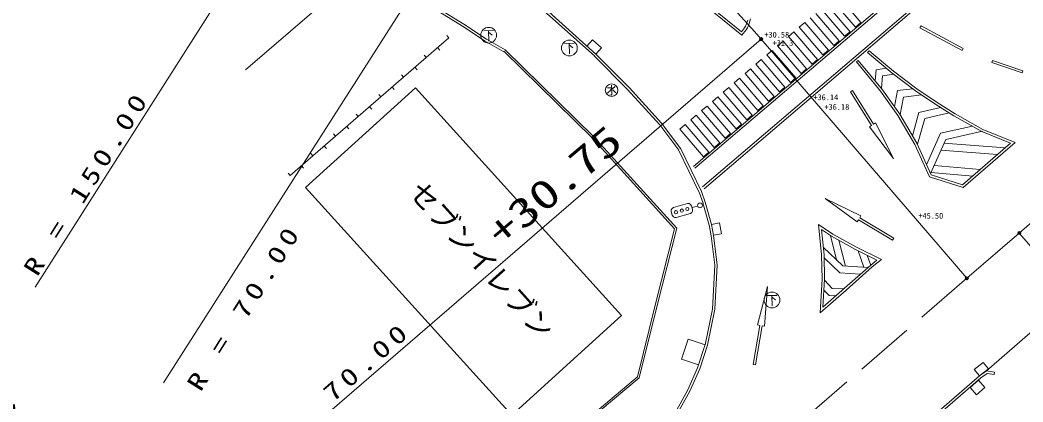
# Model space of a CAD drawing. Units: millimetres, scale not verified. Extents: x 40000 to 680000, y 20000 to 380000.
# Drawn here: x 238339 to 301590, y 245728 to 269779 of the extents above; entities that cross this region are included whole.
import ezdxf
from ezdxf.enums import TextEntityAlignment as Align

# ---------------------------------------------------------------- set-up
doc = ezdxf.new("R2010")
doc.units = ezdxf.units.MM
doc.header["$LTSCALE"] = 1000
doc.linetypes.add('USER5', pattern=[5, 3.75, -1.25])
for name, color, linetype, lineweight in [('S-BGD', 1, 'Continuous', 13), ('S-BGD-HTXT', 6, 'Continuous', 13), ('S-BMK', 2, 'Continuous', 13)]:
    doc.layers.add(name, color=color, linetype=linetype, lineweight=lineweight)
doc.styles.add('ＭＳ ゴシック', font='')
doc.styles.get('ＭＳ ゴシック').set_extended_font_data('MS Gothic')

# ---------------------------------------------------------------- blocks, each defined once
blk = doc.blocks.new('BUHIN4')
at = {"layer": 'S-BGD'}
blk.add_line((-297, -153), (-81, -58), dxfattribs=at)
for points in [[(-57, -204), (-94, 20), (-114, 82), (-167, 174), (-217, 240)], [(-87, -310), (75, 266), (93, 279), (114, 286), (185, 251)], [(193, -216), (-42, -150), (11, -80), (59, -27), (120, 20), (197, 59), (297, 95)]]:
    blk.add_lwpolyline(points, dxfattribs=at)
blk.add_circle((0, 0), 398, dxfattribs=at)
blk = doc.blocks.new('BUHIN7')
at = {"layer": 'S-BGD'}
for p, q in [((-51, -180), (-207, 58)), ((-77, -274), (99, 351)), ((216, -357), (-371, -192))]:
    blk.add_line(p, q, dxfattribs=at)
blk.add_circle((0, 0), 498, dxfattribs=at)
blk = doc.blocks.new('BUHIN156')
at = {"layer": 'S-BGD'}
for radius in [100, 87.5, 75, 62.5, 50, 37.5, 25, 12.5]:
    blk.add_circle((0, 0), radius, dxfattribs=at)
blk = doc.blocks.new('BUHIN193')
at = {"layer": 'S-BGD'}
blk.add_line((0, 0), (79, -184), dxfattribs=at)

msp = doc.modelspace()

# ---------------------------------------------------------------- linework, layer by layer
at = {"layer": 'S-BGD'}
for p, q in [((266318, 269517), (257134, 275228)), ((266239, 269390), (257053, 275102)), ((280808, 260557), (296180, 273661)), ((280905, 260442), (296333, 273594)), ((281380, 259272), (297569, 273072)), ((281477, 259158), (297722, 273005)), ((289886, 271371), (291374, 269633)), ((289202, 270786), (290689, 269049)), ((291031, 269341), (289544, 271079)), ((256884, 270369), (252557, 266645)), ((271375, 270369), (274558, 267517)), ((271475, 270481), (274658, 267629)), ((283851, 268839), (281870, 270435)), ((283842, 269043), (281963, 270553)), ((288519, 270201), (290003, 268466)), ((290346, 268758), (288861, 270493)), ((267750, 268580), (266318, 269517)), ((287827, 269625), (287485, 269333)), ((287827, 269625), (289318, 267882)), ((289661, 268174), (288169, 269917)), ((291031, 269341), (291374, 269633)), ((267672, 268452), (266236, 269392)), ((287142, 269041), (286800, 268748)), ((287142, 269041), (288633, 267299)), ((287485, 269333), (288976, 267591)), ((290346, 268758), (290689, 269049)), ((295163, 269414), (295093, 269282)), ((295093, 269282), (297751, 267858)), ((295163, 269414), (297814, 267994)), ((265388, 268664), (255380, 259984)), ((268857, 267776), (267672, 268452)), ((268931, 267906), (267750, 268580)), ((274094, 268134), (274447, 268527)), ((275010, 268022), (274447, 268527)), ((286458, 268456), (286115, 268164)), ((286458, 268456), (287948, 266715)), ((286800, 268748), (288290, 267007)), ((289661, 268174), (290003, 268466)), ((274437, 262333), (268847, 267820)), ((274524, 262416), (268931, 267906)), ((274657, 267629), (275010, 268022)), ((274658, 267629), (276768, 265508)), ((285773, 267872), (285431, 267580)), ((286920, 265840), (285431, 267580)), ((285773, 267872), (287263, 266132)), ((286115, 268164), (287605, 266424)), ((288976, 267591), (289318, 267882)), ((291789, 267727), (291885, 267842)), ((293335, 266443), (291789, 267727)), ((293428, 266561), (291885, 267842)), ((297751, 267858), (297814, 267994)), ((274552, 267523), (276659, 265405)), ((285088, 267288), (284746, 266996)), ((286235, 265257), (284746, 266996)), ((285088, 267288), (286577, 265548)), ((288290, 267007), (288633, 267299)), ((291088, 267148), (291204, 267243)), ((291088, 267148), (292616, 265298)), ((291204, 267243), (292735, 265389)), ((299679, 267240), (299627, 267100)), ((299627, 267100), (301538, 266448)), ((299679, 267240), (301586, 266590)), ((284061, 266412), (284404, 266704)), ((285550, 264673), (284061, 266412)), ((284404, 266704), (285892, 264965)), ((287605, 266424), (287948, 266715)), ((292262, 265962), (292326, 266650)), ((292326, 266650), (292968, 266749)), ((292742, 266258), (293438, 266366)), ((294814, 265326), (293335, 266443)), ((294901, 265448), (293428, 266561)), ((301586, 266590), (301538, 266448)), ((283377, 265828), (283719, 266120)), ((284864, 264090), (283377, 265828)), ((283719, 266120), (285207, 264381)), ((287263, 266132), (286920, 265840)), ((292668, 265470), (292742, 266258)), ((256338, 259232), (263272, 265520)), ((263272, 265520), (276279, 251178)), ((276659, 265405), (278680, 263180)), ((276768, 265508), (278795, 263276)), ((282692, 265244), (283034, 265536)), ((284179, 263506), (282692, 265244)), ((283034, 265536), (284522, 263798)), ((286577, 265548), (286235, 265257)), ((290717, 265259), (290844, 265338)), ((292043, 263139), (290717, 265259)), ((290844, 265338), (292170, 263219)), ((292616, 265298), (293702, 263768)), ((292735, 265389), (293828, 263849)), ((293480, 264340), (293679, 265334)), ((293679, 265334), (294639, 265458)), ((294057, 264929), (295186, 265075)), ((296088, 264467), (294814, 265326)), ((296172, 264591), (294901, 265448)), ((282007, 264659), (282350, 264951)), ((283494, 262922), (282007, 264659)), ((282350, 264951), (283836, 263214)), ((285892, 264965), (285550, 264673)), ((293838, 263836), (294057, 264929)), ((297232, 263742), (296088, 264467)), ((297309, 263871), (296172, 264591)), ((280638, 263491), (280981, 263783)), ((280981, 263783), (282466, 262047)), ((281323, 264075), (281665, 264367)), ((282809, 262339), (281323, 264075)), ((281665, 264367), (283151, 262631)), ((284522, 263798), (284179, 263506)), ((285207, 264381), (284864, 264090)), ((293702, 263768), (294763, 261950)), ((293828, 263849), (294896, 262019)), ((294620, 262493), (295033, 263954)), ((295033, 263954), (296396, 264271)), ((295394, 263576), (296929, 263934)), ((299066, 262896), (297309, 263871)), ((278680, 263180), (279889, 261581)), ((278795, 263276), (280008, 261671)), ((279954, 262907), (280296, 263199)), ((280296, 263199), (281781, 261464)), ((282123, 261755), (280638, 263491)), ((283836, 263214), (283494, 262922)), ((291916, 263060), (292043, 263139)), ((292170, 263219), (292297, 263298)), ((292297, 263298), (293432, 261060)), ((294935, 261953), (295394, 263576)), ((299001, 262761), (297232, 263742)), ((281438, 261172), (279954, 262907)), ((283151, 262631), (282809, 262339)), ((293432, 261060), (291916, 263060)), ((295516, 260664), (296399, 262654)), ((296399, 262654), (298398, 263095)), ((296718, 262264), (299032, 262774)), ((300810, 262026), (299001, 262761)), ((301093, 262073), (299066, 262896)), ((279623, 256637), (274437, 262333)), ((279755, 256670), (274524, 262416)), ((282466, 262047), (282123, 261755)), ((294763, 261950), (295698, 259908)), ((294896, 262019), (295806, 260031)), ((295766, 260118), (296718, 262264)), ((296610, 262020), (300461, 261725)), ((297780, 259406), (300810, 262026)), ((297814, 259237), (301093, 262073)), ((279874, 261605), (281178, 258924)), ((280008, 261671), (281313, 258990)), ((281781, 261464), (281438, 261172)), ((296416, 261584), (299982, 261310)), ((295988, 260618), (298894, 260369)), ((295795, 260183), (298419, 259958)), ((295806, 260031), (297780, 259406)), ((295698, 259908), (297814, 259237)), ((269346, 244890), (256338, 259232)), ((281171, 258940), (281413, 258257)), ((281313, 258990), (281555, 258307)), ((281077, 258068), (280717, 257965)), ((281410, 258267), (281799, 256869)), ((281555, 258307), (281943, 256910)), ((291142, 257069), (289108, 258540)), ((289108, 258540), (291372, 257456)), ((291372, 257456), (291295, 257327)), ((281796, 256881), (281929, 256197)), ((282455, 257009), (281943, 256910)), ((281943, 256910), (282077, 256221)), ((281943, 256910), (282077, 256221)), ((282588, 256320), (282455, 257009)), ((289600, 256302), (288692, 256893)), ((288692, 256893), (288894, 254991)), ((291218, 257198), (291142, 257069)), ((293367, 255921), (291218, 257198)), ((291295, 257327), (293444, 256050)), ((278397, 251830), (279623, 256637)), ((278513, 251801), (279755, 256670)), ((281929, 256197), (282162, 254334)), ((282077, 256221), (282588, 256320)), ((282077, 256221), (282313, 254339)), ((289523, 256173), (288875, 256595)), ((288875, 256595), (289044, 255001)), ((289447, 256216), (289830, 254676)), ((291024, 255336), (289523, 256173)), ((291094, 255469), (289600, 256302)), ((301358, 256363), (323515, 230657)), ((289985, 255915), (290390, 254289)), ((293444, 256050), (293367, 255921)), ((288894, 254991), (288923, 253460)), ((290226, 254298), (288994, 255473)), ((289044, 255001), (289073, 253457)), ((292383, 254663), (291024, 255336)), ((292660, 254694), (291094, 255469)), ((291189, 255254), (291557, 254219)), ((291768, 254967), (292000, 254317)), ((282162, 254334), (282016, 251579)), ((282313, 254339), (282165, 251560)), ((290035, 253859), (289048, 254800)), ((291810, 254204), (290226, 254298)), ((290335, 252889), (291990, 254346)), ((291990, 254346), (292383, 254663)), ((292085, 254229), (292660, 254694)), ((291349, 253781), (290035, 253859)), ((290434, 252777), (292085, 254229)), ((288923, 253460), (288807, 251344)), ((289073, 253457), (288976, 251693)), ((289069, 253387), (289566, 252866)), ((299294, 247685), (306041, 253582)), ((284846, 250575), (285488, 253002)), ((285488, 253002), (285290, 250499)), ((288807, 251344), (290434, 252777)), ((288976, 251693), (290335, 252889)), ((289035, 252771), (289367, 252423)), ((289367, 252423), (289789, 252408)), ((289566, 252866), (290281, 252841)), ((277284, 247313), (278397, 251830)), ((277391, 247247), (278513, 251801)), ((276279, 251178), (269346, 244890)), ((282016, 251579), (281551, 249325)), ((282165, 251560), (281698, 249295)), ((284574, 248085), (284994, 250550)), ((285142, 250525), (284722, 248060)), ((284994, 250550), (284846, 250575)), ((285290, 250499), (285142, 250525)), ((280471, 249685), (280049, 248423)), ((281549, 249325), (280471, 249685)), ((281555, 249342), (281063, 247869)), ((281698, 249295), (281203, 247815)), ((281127, 248062), (280049, 248423)), ((284722, 248060), (284574, 248085)), ((299088, 248218), (298523, 247778)), ((299410, 247805), (299088, 248218)), ((274853, 245272), (277284, 247313)), ((281063, 247869), (280448, 246483)), ((281203, 247815), (280582, 246416)), ((286969, 237134), (298848, 247366)), ((298523, 247778), (298845, 247364)), ((298845, 247364), (299410, 247805)), ((298848, 247366), (299294, 247685)), ((298935, 247244), (299332, 247528)), ((299294, 247685), (299802, 247607)), ((299332, 247528), (299779, 247459)), ((299802, 247607), (299779, 247459)), ((274931, 245180), (277391, 247247)), ((287067, 237020), (298935, 247244)), ((298777, 247102), (298254, 246640)), ((299179, 246647), (298777, 247102)), ((280448, 246483), (279731, 245197)), ((280582, 246416), (279862, 245124)), ((298254, 246640), (298656, 246185)), ((298656, 246185), (299179, 246647))]:
    msp.add_line(p, q, dxfattribs=at)
at = {"layer": 'S-BGD', "linetype": 'USER5'}
msp.add_line((298053, 253514), (276549, 234980), dxfattribs=at)
at = {"layer": 'S-BGD'}
msp.add_lwpolyline([(280751, 257845), (280742, 257733), (280699, 257664), (280614, 257598), (279725, 257344), (279636, 257344), (279541, 257385), (279477, 257481), (279409, 257721), (279412, 257837), (279468, 257915), (279546, 257969), (280435, 258223), (280535, 258220), (280608, 258184), (280683, 258085)], close=True, dxfattribs=at)
for centre, radius in [((281222, 258109), 150), ((279707, 257677), 100), ((280078, 257782), 100), ((280428, 257883), 100)]:
    msp.add_circle(centre, radius, dxfattribs=at)
for radius, start, end in [(1672, 317.54004, 346.4248), (1822, 313.00537, 349.82324)]:
    msp.add_arc((282608, 270171), radius, start, end, dxfattribs=at)
at = {"layer": 'S-BGD-HTXT'}
for p, q in [((261197, 287308), (239290, 252960)), ((269692, 281891), (247392, 246926)), ((285075, 268572), (254101, 241877))]:
    msp.add_line(p, q, dxfattribs=at)
at = {"layer": 'S-BMK'}
for p, q in [((285075, 268572), (298053, 253514)), ((298053, 253514), (301358, 256363))]:
    msp.add_line(p, q, dxfattribs=at)
for centre, radius, start, end in [((232051, 222873), 70000, 40.75684, 49.11377), ((379702, 165467), 120000, 125.89111, 130.75781)]:
    msp.add_arc(centre, radius, start, end, dxfattribs=at)

# ---------------------------------------------------------------- block references
for name, p, rotation in [('BUHIN7', (267893, 268824), 197.55165), ('BUHIN193', (265388, 268664), 197.55165), ('BUHIN7', (272985, 268023), 197.55165), ('BUHIN156', (285075, 268572), 197.55165), ('BUHIN193', (263958, 267424), 197.55165), ('BUHIN193', (264673, 268044), 17.55165), ('BUHIN193', (262528, 266184), 197.55165), ('BUHIN193', (263243, 266804), 17.55165), ('BUHIN4', (275644, 265365), 197.55165), ('BUHIN193', (261099, 264944), 197.55165), ('BUHIN193', (261813, 265564), 17.55165), ('BUHIN193', (259669, 263704), 197.55165), ('BUHIN193', (260384, 264324), 17.55165), ('BUHIN193', (258239, 262464), 197.55165), ('BUHIN193', (258954, 263084), 17.55165), ('BUHIN193', (257525, 261844), 17.55165), ('BUHIN193', (256810, 261224), 197.55165), ('BUHIN193', (256095, 260604), 17.55165), ('BUHIN193', (255380, 259984), 197.55165), ('BUHIN156', (301358, 256363), 197.55165), ('BUHIN156', (298053, 253514), 197.55165), ('BUHIN7', (285766, 252146), 197.55165)]:
    msp.add_blockref(name, p, dxfattribs=dict(rotation=rotation))

# ---------------------------------------------------------------- texts
at = {"layer": 'S-BGD', "style": 'ＭＳ ゴシック'}
for s, p in [('+30.58', (285277, 268567)), ('+31.3', (285800, 268045)), ('+36.14', (288370, 264625)), ('+36.18', (289067, 264016)), ('+45.50', (294994, 257159))]:
    msp.add_text(s, height=366.6, dxfattribs=at).set_placement(p, align=Align.BOTTOM_LEFT)
at = {"layer": 'S-BGD', "style": 'ＭＳ ゴシック', "width": 1.35}
msp.add_text('+30.75', height=1833, rotation=40.1, dxfattribs=at).set_placement((269116, 254968), align=Align.BOTTOM_LEFT)
at = {"layer": 'S-BGD', "style": 'ＭＳ ゴシック'}
msp.add_text('セブンイレブン', height=1320, rotation=311.9, dxfattribs=at).set_placement((262465, 258639), align=Align.BOTTOM_LEFT)
at = {"layer": 'S-BGD-HTXT', "style": 'ＭＳ ゴシック'}
msp.add_text('円形側溝', height=1833, rotation=302.6, dxfattribs=at).set_placement((231580, 250759), align=Align.BOTTOM_LEFT)
at = {"layer": 'S-BGD-HTXT', "char_height": 1100, "attachment_point": 7, "style": 'ＭＳ ゴシック'}
for s, insert, rotation in [('\\T1.33;\\W1.35;R\\~=\\~150.00', (239438, 253556), 57.8), ('\\T1.33;\\W1.35;R\\~=\\~70.00', (249741, 246294), 57.8), ('\\T1.33;\\W1.35;R\\~=\\~70.00', (254021, 242118), 41.1)]:
    msp.add_mtext(s, dxfattribs=dict(at, insert=insert, rotation=rotation))

doc.saveas('drawing.dxf')
